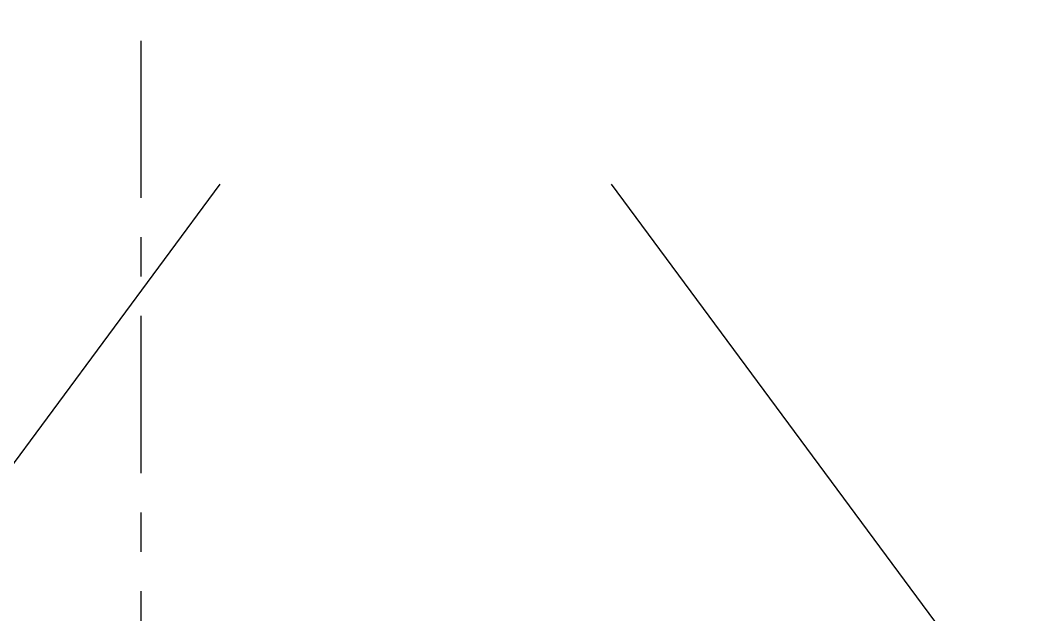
# Model space of a CAD drawing. Header units: millimetres. Extents: x 652937 to 1670132, y 1473552 to 2851037.
# Drawn here: x 699370 to 707492, y 1511770 to 1516492 of the extents above; entities that cross this region are included whole.
import ezdxf
from ezdxf.enums import TextEntityAlignment as Align

# ---------------------------------------------------------------- set-up
doc = ezdxf.new("R2010")
doc.units = ezdxf.units.MM
doc.linetypes.add('HIDDEN', pattern=[0.375, 0.25, -0.125])
doc.linetypes.add('TA_GL_005.00000', pattern=[13.75, 5, -1.25, 1.25, -1.25, 5])
doc.layers.add('000 - 0_SYM_DWG_GRID-BUBBLE_MAIN_COLOR_1', color=3, linetype='Continuous')
doc.layers.add('000 - 0_SYM_DWG_GRIDLINE_MAIN_COLOR_251', color=251, linetype='Continuous')
doc.layers.add('A-230-M_FLOOR', color=2, linetype='Continuous', lineweight=25)
doc.styles.add('Arial', font='arial.ttf')
doc.styles.add('TA', font='', dxfattribs={"height": 4.5})
doc.styles.get('TA').set_extended_font_data('Cordia New')

# ---------------------------------------------------------------- blocks, each defined once
blk = doc.blocks.new('opening')
at = {"layer": 'A-230-M_FLOOR', "color": 15, "linetype": 'HIDDEN', "ltscale": 30}
blk.add_line((6.9598, 1.6996), (23.2147, 13.7349), dxfattribs=at)
blk.add_lwpolyline([(6.9598, 13.7349), (23.2129, 1.6973)], dxfattribs=at)
blk = doc.blocks.new('*U9145')
at = {"layer": '000 - 0_SYM_DWG_GRIDLINE_MAIN_COLOR_251', "linetype": 'ByBlock', "ltscale": 5}
blk.add_line((30, 0), (-372.23, 0), dxfattribs=at)
at = {"style": 'TA', "flags": 1}
blk.add_attdef('LOCATION', (6, -6), '', height=4.5, rotation=270, dxfattribs=at)
at = {"layer": '000 - 0_SYM_DWG_GRID-BUBBLE_MAIN_COLOR_1', "style": 'Arial'}
blk.add_attdef('GRID-HEAD', text='', height=4, rotation=270, dxfattribs=at).set_placement((56.87, 0), align=Align.MIDDLE_CENTER)
blk = doc.blocks.new('W-1-PP18-ST_ENT3_REV02_20260413-040446_PP18_ENT_3_Y_DIMS')
at = {"layer": '000 - 0_SYM_DWG_GRIDLINE_MAIN_COLOR_251', "linetype": 'TA_GL_005.00000', "xscale": 50.00000000000017, "yscale": 50.00000000000017, "zscale": 50.00000000000017, "rotation": 90}
blk.add_blockref('*U9145', (0, 1155.8), dxfattribs=at)
blk = doc.blocks.new('W-1-PP18-ST_ENT3_REV02_20260413-050421_PP18_ENT3_MAIN_PLAN')
at = {"color": 6}
blk.add_blockref('W-1-PP18-ST_ENT3_REV02_20260413-040446_PP18_ENT_3_Y_DIMS', (0, 0), dxfattribs=at)
at = {"color": 4, "xscale": 1000, "yscale": 1000, "zscale": 1000, "rotation": 90.00830806532032}
blk.add_blockref('opening', (9903.2, -22408.6), dxfattribs=at)

msp = doc.modelspace()

# ---------------------------------------------------------------- block references
at = {"color": 6}
msp.add_blockref('W-1-PP18-ST_ENT3_REV02_20260413-050421_PP18_ENT3_MAIN_PLAN', (700327.4222, 1524612.6223), dxfattribs=at)

doc.saveas('drawing.dxf')
